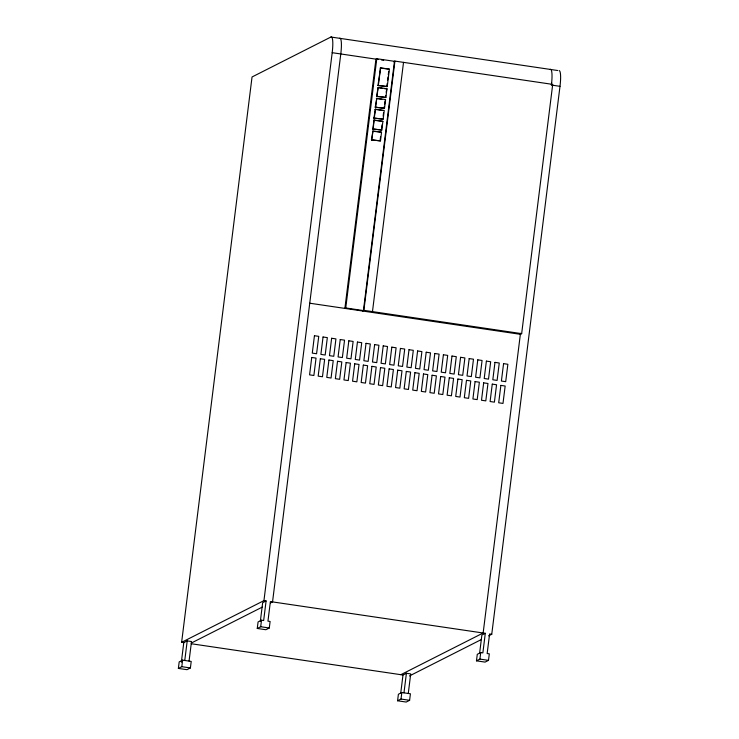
<?xml version="1.0" encoding="UTF-8"?>
<svg xmlns="http://www.w3.org/2000/svg" width="739" height="739" viewBox="0 0 739 739"><rect width="100%" height="100%" fill="white"/><g stroke="black" fill="none" stroke-linecap="round" stroke-linejoin="round"><path stroke-width="1.11" d="M372.789 128.983L374.054 120.032L382.894 121.335L381.814 130.036L372.789 128.983L381.814 130.036M373.223 128.762L374.054 120.032M551.654 82.796L551.405 85.05L551.654 82.796A17.662 3.168 -81.6 0 0 550.139 69.392M178.376 668.416L179.189 661.885L182.616 660.149L191.216 661.423L190.403 667.945L186.976 669.682L178.376 668.416L181.803 666.68L190.403 667.945M189.064 661.1L191.503 641.535L187.207 640.898L183.78 642.634L181.628 642.32L252.045 76.976L330.933 37.024L557.659 70.51M181.341 662.209L183.78 642.634M181.803 666.68L182.616 660.149M184.768 660.472L187.207 640.898M559.164 70.584A17.662 3.168 -81.6 0 1 559.996 86.324L491.749 634.274L489.597 633.951L487.158 653.525L489.31 653.839L488.497 660.361L485.07 662.098L476.47 660.832L477.283 654.311L480.719 652.574L482.863 652.888L485.301 633.323L270.391 601.583L267.952 621.157L270.104 621.471L269.292 627.993L265.864 629.73L257.264 628.464L258.077 621.942L261.504 620.206L263.657 620.52L266.095 600.955L263.943 600.631L181.628 642.32M260.359 621.166L262.659 602.691L266.095 600.955M257.264 628.464L260.691 626.727L261.504 620.206M263.943 600.631L332.19 52.691A17.662 3.168 -81.6 0 0 330.933 37.024M345.741 307.96L376.788 58.714L394.469 61.319L363.431 310.574L345.741 307.96L344.891 308.394L375.939 59.148L376.788 58.714M373.897 118.074L375.412 109.16L384.252 110.462L383.171 119.164L373.897 118.074L383.171 119.164M375.255 107.201L376.77 98.287L385.61 99.589L384.52 108.291L375.255 107.201L384.52 108.291M376.604 96.329L378.119 87.414L386.959 88.717L385.878 97.419L376.604 96.329L385.878 97.419M377.962 85.456L380.557 67.84L389.398 69.152L387.236 86.546L377.962 85.456L387.236 86.546M371.44 139.856L372.946 130.942L381.546 132.207L380.465 140.9L371.44 139.856L380.465 140.9M374.331 117.852L375.412 109.16M375.68 106.979L376.77 98.287M377.038 96.107L378.119 87.414M378.386 85.234L380.557 67.84M371.865 139.634L372.946 130.942M380.169 140.031L380.576 136.77M381.389 130.249L382.063 124.817M383.144 116.115L383.55 112.855M384.095 108.504L384.363 106.333M384.64 104.153L385.047 100.892M385.444 97.631L385.721 95.46M386.127 92.199L386.959 88.717M386.802 86.759L387.208 83.498M387.615 80.237L388.021 76.976M388.289 74.805L388.696 71.544M362.572 311.008L363.874 310.343L394.922 61.097L552.707 84.394L521.66 333.649L520.358 334.305L309.743 303.212M372.474 311.618L403.522 62.362M397.582 700.784L398.395 694.254L401.831 692.517L410.422 693.792L409.609 700.313L406.182 702.05L397.582 700.784L401.018 699.048L409.609 700.313M400.686 693.487L402.986 675.003L406.413 673.266L410.708 673.903L408.279 693.468M401.018 699.048L401.831 692.517M403.974 692.84L406.413 673.266M479.574 653.535L481.874 635.06L485.301 633.323M476.47 660.832L479.907 659.096L480.719 652.574M520.487 333.289L483.149 633L400.834 674.689M393.619 61.753L394.922 61.097M389.398 69.152L380.132 68.062M382.894 121.335L373.629 120.245M381.546 132.207L374.664 131.468M191.253 643.069L262.253 607.116M270.483 602.941L272.543 601.906L340.79 53.956A17.662 3.168 -81.6 0 0 339.524 38.299M409.434 675.954L481.459 639.484M488.664 635.836L491.749 634.274M332.19 52.691L378.146 59.471M381.463 59.961L383.67 60.284M552.476 85.216L559.996 86.324M378.793 87.793L382.109 88.283M384.326 88.606L386.534 88.939M376.336 98.499L381.86 99.322M374.987 109.372L382.719 110.517M363.874 310.343L521.66 333.649M260.691 626.727L269.292 627.993M479.907 659.096L488.497 660.361M191.364 643.761L402.986 675.003M311.738 357.464L309.576 374.858L313.872 375.495L316.043 358.101L311.738 357.464M314.444 335.718L312.283 353.113L316.578 353.75L318.749 336.356L314.444 335.718M320.338 358.738L318.167 376.133L322.472 376.761L324.633 359.366L320.338 358.738M323.045 336.993L320.883 354.387L325.178 355.025L327.34 337.621L323.045 336.993M328.938 360.004L326.767 377.398L331.063 378.035L333.234 360.641L328.938 360.004M331.645 338.259L329.474 355.653L333.769 356.29L335.94 338.896L331.645 338.259M337.529 361.269L335.367 378.673L339.663 379.301L341.824 361.907L337.529 361.269M340.236 339.534L338.074 356.928L342.369 357.556L344.54 340.162L340.236 339.534M346.129 362.544L343.958 379.938L348.254 380.576L350.425 363.182L346.129 362.544M348.836 340.799L346.665 358.193L350.97 358.831L353.131 341.436L348.836 340.799M354.72 363.81L352.558 381.204L356.854 381.841L359.025 364.447L354.72 363.81M357.436 342.065L355.265 359.459L359.56 360.096L361.731 342.702L357.436 342.065M363.32 365.084L361.149 382.479L365.454 383.107L367.616 365.713L363.32 365.084M366.027 343.339L363.865 360.734L368.161 361.371L370.322 343.977L366.027 343.339M371.92 366.35L369.749 383.744L374.045 384.382L376.216 366.987L371.92 366.35M374.627 344.605L372.456 361.999L376.751 362.637L378.922 345.242L374.627 344.605M380.511 367.625L378.35 385.019L382.645 385.647L384.807 368.253L380.511 367.625M383.218 345.88L381.056 363.274L385.352 363.902L387.522 346.508L383.218 345.88M389.111 368.89L386.94 386.285L391.236 386.922L393.407 369.528L389.111 368.89M391.818 347.145L389.647 364.539L393.952 365.177L396.113 347.783L391.818 347.145M397.702 370.156L395.541 387.55L399.836 388.187L402.007 370.793L397.702 370.156M400.418 348.411L398.247 365.814L402.543 366.442L404.713 349.048L400.418 348.411M406.302 371.431L404.131 388.825L408.436 389.462L410.598 372.059L406.302 371.431M409.009 349.686L406.847 367.08L411.143 367.717L413.304 350.323L409.009 349.686M414.902 372.696L412.731 390.09L417.027 390.728L419.198 373.334L414.902 372.696M417.609 350.951L415.438 368.345L419.734 368.983L421.904 351.588L417.609 350.951M423.493 373.971L421.332 391.365L425.627 391.993L427.789 374.599L423.493 373.971M426.2 352.226L424.038 369.62L428.334 370.248L430.504 352.854L426.2 352.226M432.093 375.236L429.922 392.631L434.218 393.268L436.389 375.874L432.093 375.236M434.8 353.491L432.629 370.886L436.934 371.523L439.095 354.129L434.8 353.491M440.684 376.502L438.523 393.896L442.818 394.534L444.989 377.139L440.684 376.502M443.4 354.766L441.229 372.16L445.525 372.789L447.695 355.394L443.4 354.766M449.284 377.777L447.113 395.171L451.418 395.808L453.58 378.414L449.284 377.777M451.991 356.032L449.829 373.426L454.125 374.063L456.286 356.669L451.991 356.032M457.884 379.042L455.714 396.437L460.009 397.074L462.18 379.68L457.884 379.042M460.591 357.297L458.42 374.691L462.716 375.329L464.886 357.935L460.591 357.297M466.475 380.317L464.314 397.711L468.609 398.339L470.771 380.945L466.475 380.317M469.182 358.572L467.02 375.966L471.316 376.604L473.487 359.2L469.182 358.572M475.075 381.583L472.905 398.977L477.2 399.614L479.371 382.22L475.075 381.583M477.782 359.838L475.611 377.232L479.916 377.869L482.077 360.475L477.782 359.838M483.666 382.848L481.505 400.252L485.8 400.88L487.971 383.486L483.666 382.848M486.382 361.112L484.211 378.507L488.507 379.135L490.678 361.74L486.382 361.112M492.266 384.123L490.096 401.517L494.4 402.155L496.562 384.76L492.266 384.123M494.973 362.378L492.811 379.772L497.107 380.409L499.268 363.015L494.973 362.378M500.866 385.388L498.696 402.783L502.991 403.42L505.162 386.026L500.866 385.388M503.573 363.643L501.402 381.038L505.698 381.675L507.869 364.281L503.573 363.643"/></g></svg>
